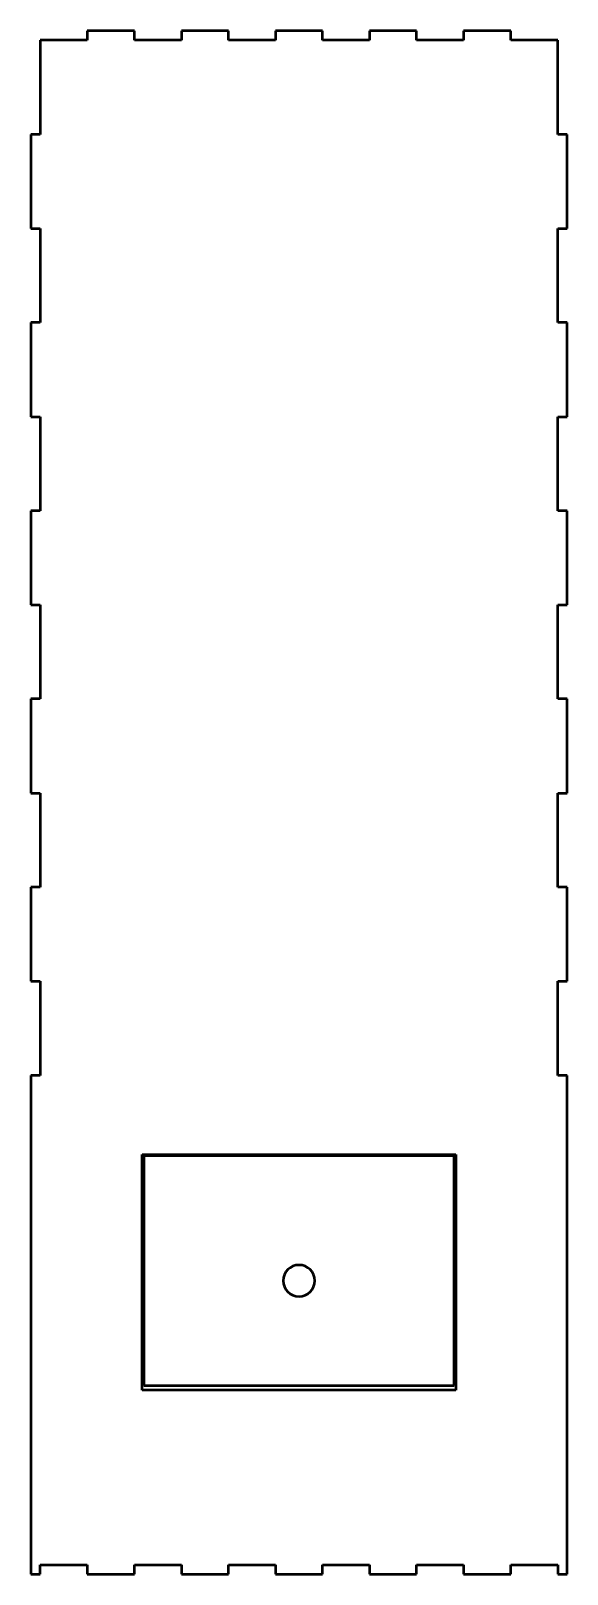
# Model space of a CAD drawing. Header units: millimetres. Extents: x 1 to 343, y -285 to 699.
import ezdxf

# ---------------------------------------------------------------- set-up
doc = ezdxf.new("R2010")
doc.units = ezdxf.units.MM
doc.header["$LTSCALE"] = 0.75
doc.layers.add('Visible', color=7, linetype='Continuous', lineweight=50)

msp = doc.modelspace()

# ---------------------------------------------------------------- linework, layer by layer
at = {"layer": 'Visible'}
for p, q in [((36.886714, 699.049999), (36.886714, 693.049999)), ((66.886714, 699.049999), (36.886714, 699.049999)), ((66.886714, 693.049999), (66.886714, 699.049999)), ((96.886714, 699.049999), (96.886714, 693.049999)), ((126.886714, 699.049999), (96.886714, 699.049999)), ((126.886714, 693.049999), (126.886714, 699.049999)), ((156.886714, 699.049999), (156.886714, 693.049999)), ((186.886714, 699.049999), (156.886714, 699.049999)), ((186.886714, 693.049999), (186.886714, 699.049999)), ((216.886714, 699.049999), (216.886714, 693.049999)), ((246.886714, 699.049999), (216.886714, 699.049999)), ((246.886714, 693.049999), (246.886714, 699.049999)), ((276.886714, 699.049999), (276.886714, 693.049999)), ((306.886714, 699.049999), (276.886714, 699.049999)), ((306.886714, 693.049999), (306.886714, 699.049999)), ((6.886714, 693.049999), (6.886714, 633.049999)), ((36.886714, 693.049999), (6.886714, 693.049999)), ((96.886714, 693.049999), (66.886714, 693.049999)), ((156.886714, 693.049999), (126.886714, 693.049999)), ((216.886714, 693.049999), (186.886714, 693.049999)), ((276.886714, 693.049999), (246.886714, 693.049999)), ((336.886714, 693.049999), (306.886714, 693.049999)), ((336.886714, 633.049999), (336.886714, 693.049999)), ((0.886714, 633.049999), (0.886714, 573.049999)), ((6.886714, 633.049999), (0.886714, 633.049999)), ((342.886714, 633.049999), (336.886714, 633.049999)), ((342.886714, 573.049999), (342.886714, 633.049999)), ((0.886714, 573.049999), (6.886714, 573.049999)), ((6.886714, 573.049999), (6.886714, 513.049999)), ((336.886714, 573.049999), (342.886714, 573.049999)), ((336.886714, 513.049999), (336.886714, 573.049999)), ((0.886714, 513.049999), (0.886714, 453.049999)), ((6.886714, 513.049999), (0.886714, 513.049999)), ((342.886714, 513.049999), (336.886714, 513.049999)), ((342.886714, 453.049999), (342.886714, 513.049999)), ((0.886714, 453.049999), (6.886714, 453.049999)), ((6.886714, 453.049999), (6.886714, 393.049999)), ((336.886714, 453.049999), (342.886714, 453.049999)), ((336.886714, 393.049999), (336.886714, 453.049999)), ((0.886714, 393.049999), (0.886714, 333.049999)), ((6.886714, 393.049999), (0.886714, 393.049999)), ((342.886714, 393.049999), (336.886714, 393.049999)), ((342.886714, 333.049999), (342.886714, 393.049999)), ((0.886714, 333.049999), (6.886714, 333.049999)), ((6.886714, 333.049999), (6.886714, 273.049999)), ((336.886714, 333.049999), (342.886714, 333.049999)), ((336.886714, 273.049999), (336.886714, 333.049999)), ((0.886714, 273.049999), (0.886714, 213.049999)), ((6.886714, 273.049999), (0.886714, 273.049999)), ((342.886714, 273.049999), (336.886714, 273.049999)), ((342.886714, 213.049999), (342.886714, 273.049999)), ((0.886714, 213.049999), (6.886714, 213.049999)), ((6.886714, 213.049999), (6.886714, 153.049999)), ((336.886714, 213.049999), (342.886714, 213.049999)), ((336.886714, 153.049999), (336.886714, 213.049999)), ((0.886714, 153.049999), (0.886714, 93.049999)), ((6.886714, 153.049999), (0.886714, 153.049999)), ((342.886714, 153.049999), (336.886714, 153.049999)), ((342.886714, 93.049999), (342.886714, 153.049999)), ((0.886714, 93.049999), (6.886714, 93.049999)), ((6.886714, 93.049999), (6.886714, 33.049999)), ((336.886714, 93.049999), (342.886714, 93.049999)), ((336.886714, 33.049999), (336.886714, 93.049999)), ((0.886714, 33.049999), (0.886714, -284.950001)), ((6.886714, 33.049999), (0.886714, 33.049999)), ((342.886714, 33.049999), (336.886714, 33.049999)), ((342.886714, -284.950001), (342.886714, 33.049999)), ((71.886714, -17.328961), (271.886714, -17.328961)), ((71.886714, -167.72044), (71.886714, -17.328961)), ((72.886714, -18.328961), (72.886714, -164.72044)), ((270.886714, -18.328961), (72.886714, -18.328961)), ((270.886714, -164.72044), (270.886714, -18.328961)), ((271.886714, -17.328961), (271.886714, -167.72044)), ((72.886714, -164.72044), (270.886714, -164.72044)), ((271.886714, -167.72044), (71.886714, -167.72044)), ((0.886714, -284.950001), (6.886714, -284.950001)), ((6.886714, -278.950001), (36.886714, -278.950001)), ((6.886714, -284.950001), (6.886714, -278.950001)), ((36.886714, -278.950001), (36.886714, -284.950001)), ((36.886714, -284.950001), (66.886714, -284.950001)), ((66.886714, -278.950001), (96.886714, -278.950001)), ((66.886714, -284.950001), (66.886714, -278.950001)), ((96.886714, -278.950001), (96.886714, -284.950001)), ((96.886714, -284.950001), (126.886714, -284.950001)), ((126.886714, -278.950001), (156.886714, -278.950001)), ((126.886714, -284.950001), (126.886714, -278.950001)), ((156.886714, -278.950001), (156.886714, -284.950001)), ((156.886714, -284.950001), (186.886714, -284.950001)), ((186.886714, -278.950001), (216.886714, -278.950001)), ((186.886714, -284.950001), (186.886714, -278.950001)), ((216.886714, -278.950001), (216.886714, -284.950001)), ((216.886714, -284.950001), (246.886714, -284.950001)), ((246.886714, -278.950001), (276.886714, -278.950001)), ((246.886714, -284.950001), (246.886714, -278.950001)), ((276.886714, -278.950001), (276.886714, -284.950001)), ((276.886714, -284.950001), (306.886714, -284.950001)), ((306.886714, -278.950001), (336.886714, -278.950001)), ((306.886714, -284.950001), (306.886714, -278.950001)), ((336.886714, -278.950001), (336.886714, -284.950001)), ((336.886714, -284.950001), (342.886714, -284.950001))]:
    msp.add_line(p, q, dxfattribs=at)
at = {"layer": 'Visible', "extrusion": (0, 0, -1)}
msp.add_circle((-171.886714, -97.851087), 10, dxfattribs=at)

doc.saveas('drawing.dxf')
